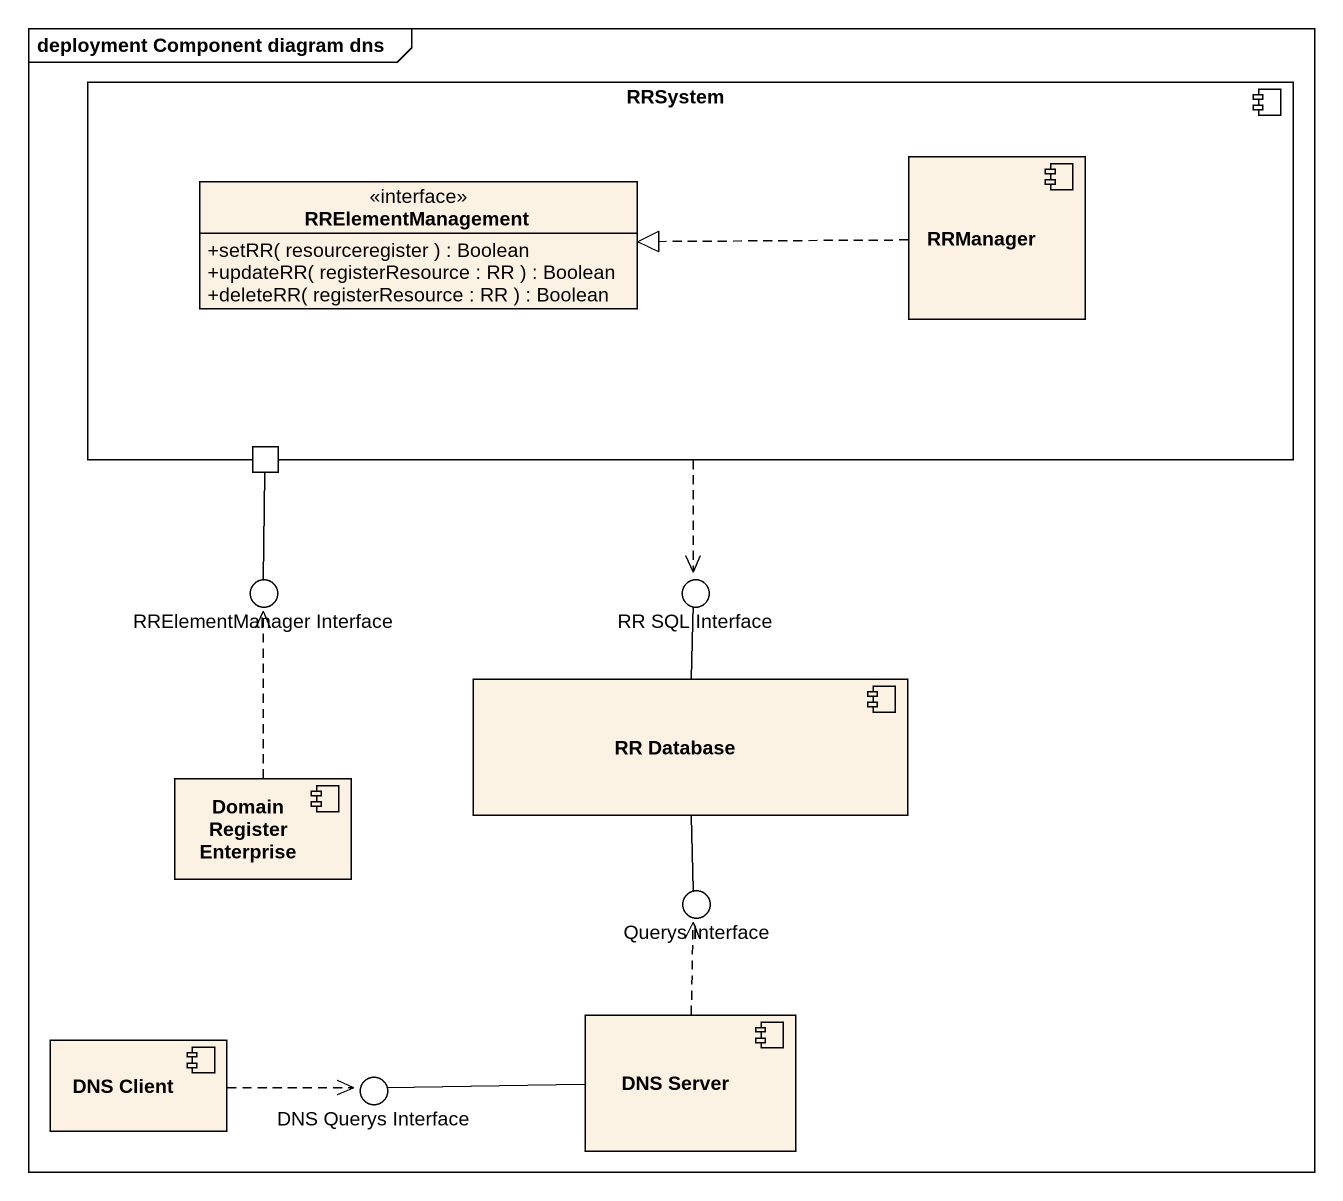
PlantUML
@startuml
mainframe deployment Component diagram dns
allowmixing
hide circle
hide empty members
skinparam classAttributeIconSize 0
component RRSystem {
  interface RRElementManagement {
    +setRR( resourceregister ) : Boolean
    +updateRR( registerResource : RR ) : Boolean
    +deleteRR( registerResource : RR ) : Boolean
  }
  component RRManager
  port " " as port1
}
() "RRElementManager Interface" as RRElementManager_Interface
() "RR SQL Interface" as RR_SQL_Interface
component "RR Database" as RR_Database
component "Domain Register Enterprise" as Domain_Register_Enterprise
() "Querys Interface" as Querys_Interface
component "DNS Server" as DNS_Server
component "DNS Client" as DNS_Client
() "DNS Querys Interface" as DNS_Querys_Interface
RRSystem ..> RR_SQL_Interface
RRManager .left.|> RRElementManagement
port1 -- RRElementManager_Interface
RR_Database -up- RR_SQL_Interface
RR_Database -- Querys_Interface
Domain_Register_Enterprise .up.> RRElementManager_Interface
DNS_Server .up.> Querys_Interface
DNS_Server -left- DNS_Querys_Interface
DNS_Client .right.> DNS_Querys_Interface
@enduml
